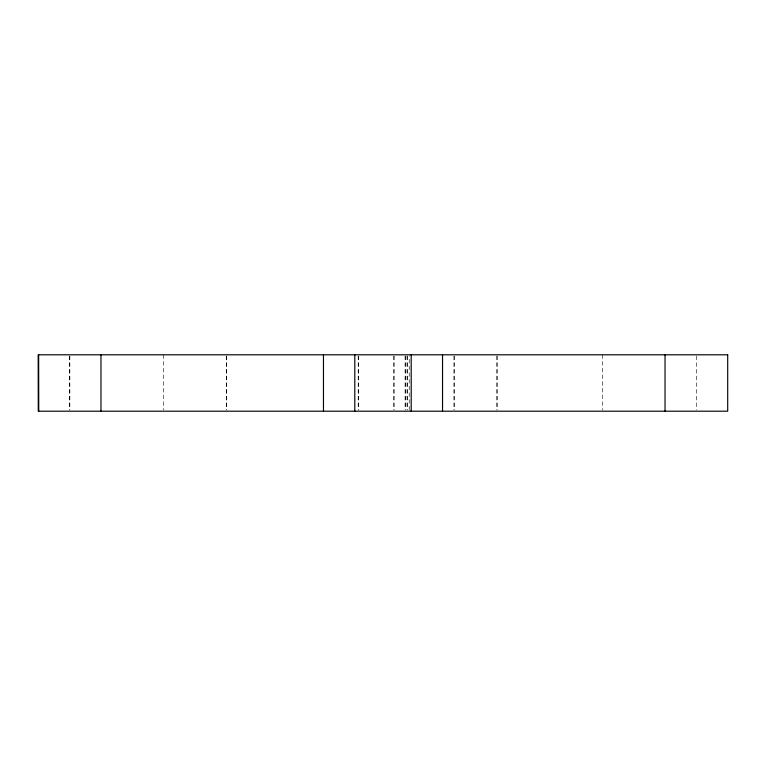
<?xml version="1.0" encoding="UTF-8"?>
<svg xmlns="http://www.w3.org/2000/svg" width="766" height="766" viewBox="0 0 766 766"><rect width="100%" height="100%" fill="white"/><g stroke="black" fill="none" stroke-linecap="round" stroke-linejoin="round"><path stroke-width="0.57" stroke-dasharray="3.83 2.87" d="M409.236 410.03L409.236 355.97M696.361 355.97L696.361 410.03M602.354 354.802L602.354 410.03M497.316 355.97L497.316 410.03M496.732 355.97L496.732 410.03M454.506 355.97L454.506 410.03M453.912 355.97L453.912 410.03M407.502 355.97L407.502 410.03M407.033 355.97L407.033 410.03M405.664 355.97L405.664 410.03M405.09 355.97L405.09 410.03M394.193 355.97L394.193 410.03M393.628 355.97L393.628 410.03M358.66 355.97L358.66 410.03M358.191 355.97L358.191 410.03M226.631 355.97L226.631 410.03M226.506 355.97L226.506 410.03M163.646 354.802L163.646 410.03M69.85 355.97L69.85 410.03M69.639 355.97L69.639 410.03"/><path stroke-width="1.15" d="M665.032 354.802L665.032 411.198M442.537 354.802L442.537 411.198M411.198 354.802L411.198 411.198M354.802 354.802L354.802 411.198M323.463 354.802L323.463 411.198M100.968 354.802L100.968 411.198M38.616 354.802L38.616 411.198M38.453 354.802L38.549 411.198M727.7 354.802L38.3 354.802L38.3 411.198L727.7 411.198L727.7 354.802"/></g></svg>
